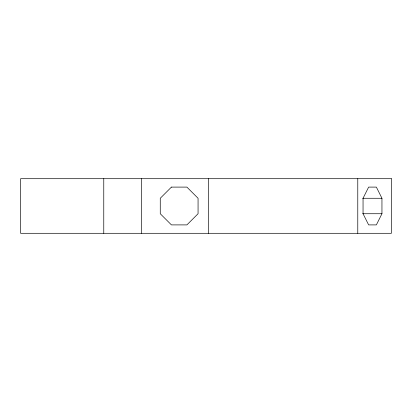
<?xml version="1.0" encoding="UTF-8"?>
<svg xmlns="http://www.w3.org/2000/svg" width="412" height="412" viewBox="0 0 412 412"><rect width="100%" height="100%" fill="white"/><g stroke="black" fill="none" stroke-linecap="round" stroke-linejoin="round"><path stroke-width="0.62" d="M381.95 213.73L376.362 224.9L368.637 224.9L363.049 213.73L363.049 198.27L368.637 187.1L376.362 187.1L381.95 198.27L381.95 213.73L362.689 213.73M362.689 198.27L381.95 198.27M357.776 178.7L357.776 233.3M208.611 178.7L208.611 233.3M141.362 178.7L141.362 233.3M103.767 178.7L103.767 233.3M171.438 187.1L160.263 198.27L160.263 213.73L171.438 224.9L186.893 224.9L198.064 213.73L198.064 198.27L186.893 187.1L171.438 187.1M391.4 178.7L20.6 178.7L20.6 233.3L391.4 233.3L391.4 178.7"/></g></svg>
